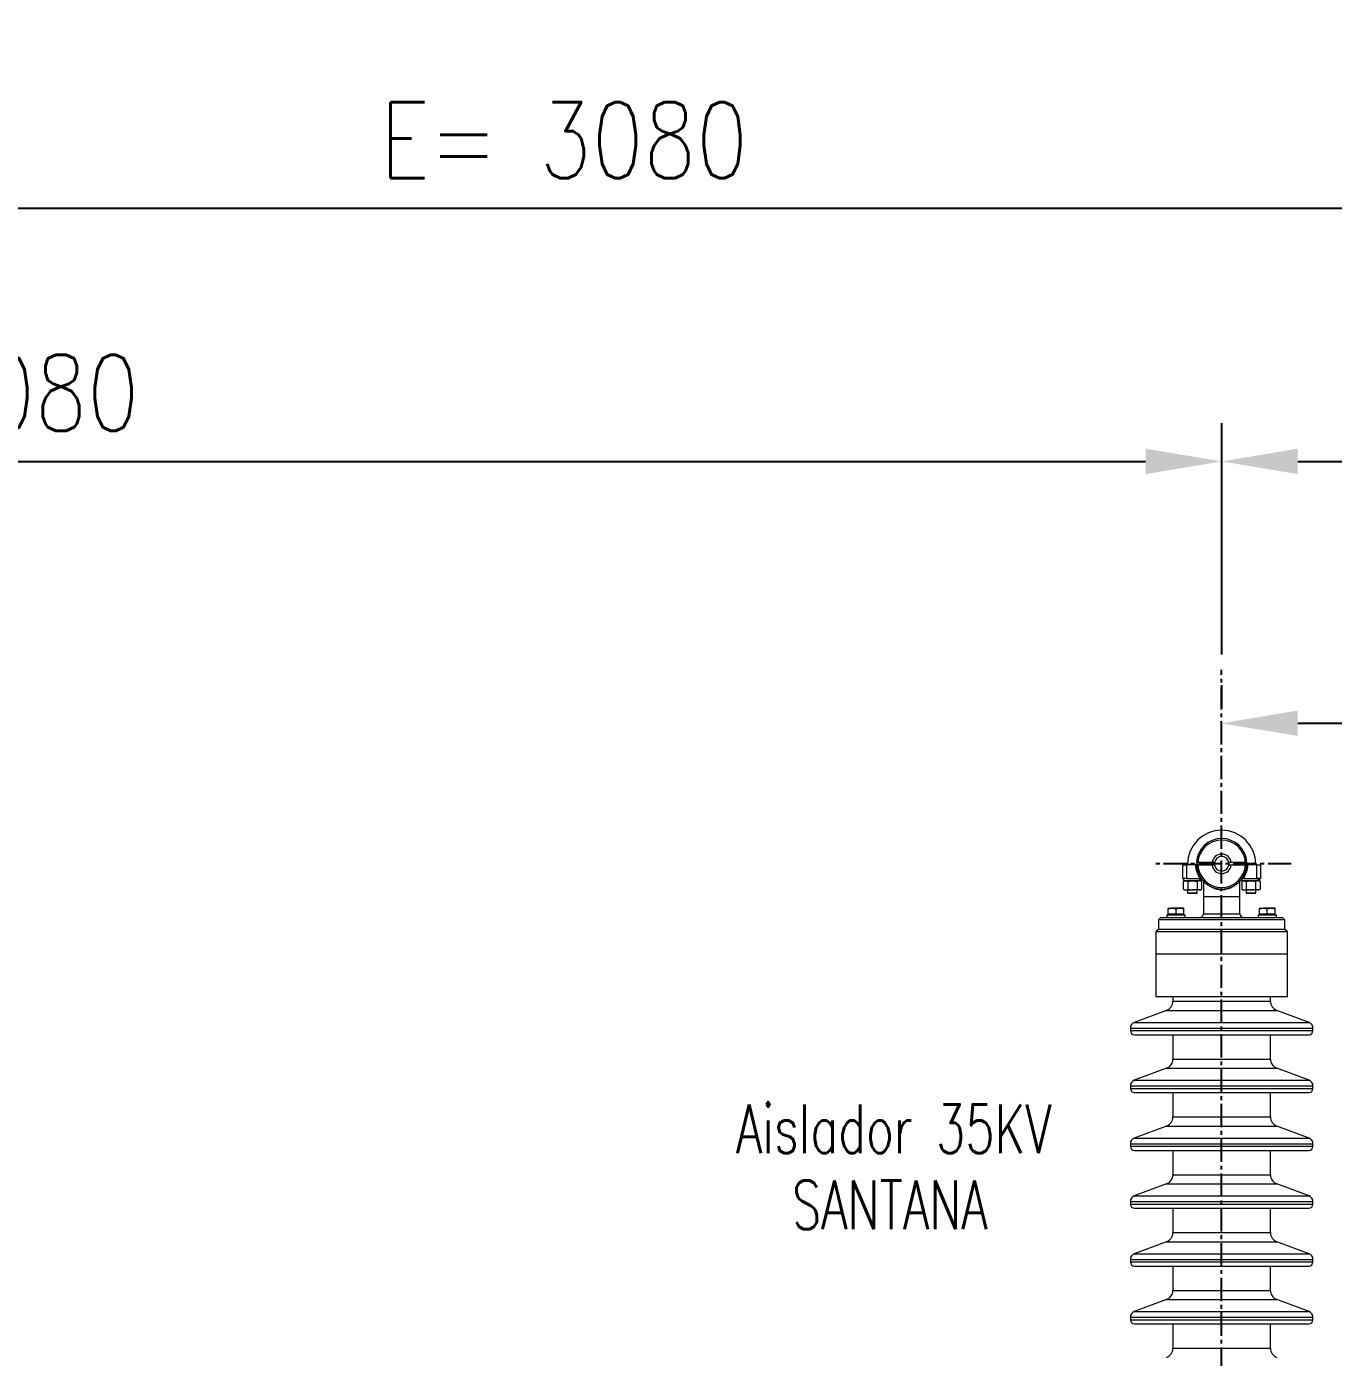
# Model space of a CAD drawing. Header units: millimetres. Extents: x 1587714 to 3094800, y -694377 to -413614.
# Drawn here: x 2029101 to 2030174, y -551668 to -550575 of the extents above; entities that cross this region are included whole.
import ezdxf

# ---------------------------------------------------------------- set-up
doc = ezdxf.new("R2010")
doc.units = ezdxf.units.MM
doc.linetypes.add('CENTER2', pattern=[28.575, 19.05, -3.175, 3.175, -3.175])
for name, color, linetype in [('0_EJES', 1, 'CENTER2'), ('M0_EQUIPOS', 7, 'Continuous'), ('M_DIM', 1, 'Continuous')]:
    doc.layers.add(name, color=color, linetype=linetype)
doc.styles.add('STYLE-MSF', font='simplex.shx', dxfattribs={"width": 0.8})
doc.dimstyles.new('DIM1-25', dxfattribs={"dimscale": 25, "dimtxt": 2.5, "dimasz": 2.5, "dimexe": 1.25, "dimexo": 0.5, "dimgap": 1, "dimtad": 1, "dimdec": 1, "dimtxsty": 'STYLE-MSF', "dimcen": 2.5, "dimclrd": 8, "dimclre": 8, "dimclrt": 3, "dimaunit": 1, "dimadec": 1, "dimazin": 2, "dimtfac": 1, "dimtdec": 1, "dimtmove": 0, "dimatfit": 3, "dimfxl": 1, "dimlwd": -1, "dimlwe": -1, "dimarcsym": 0})

# ---------------------------------------------------------------- blocks, each defined once
blk = doc.blocks.new('*D52')
at = {"layer": 'Defpoints', "color": 0}
for p in [(2028002.1, -550724.1), (2028002.1, -551102.9), (2031082.1, -551102.9)]:
    blk.add_point(p, dxfattribs=at)
at = {"layer": 'M_DIM', "color": 8}
for p, q in [((2028002.1, -551090.4), (2028002.1, -550692.9)), ((2031082.1, -551090.4), (2031082.1, -550692.9)), ((2031019.6, -550724.1), (2028064.6, -550724.1))]:
    blk.add_line(p, q, dxfattribs=at)
for points in [[(2028064.6, -550713.7), (2028064.6, -550734.5), (2028002.1, -550724.1)], [(2031019.6, -550713.7), (2031019.6, -550734.5), (2031082.1, -550724.1)]]:
    blk.add_solid(points, dxfattribs=at)
at = {"layer": 'M_DIM', "color": 3, "insert": (2029542.1, -550667.9), "char_height": 62.5, "attachment_point": 5, "style": 'STYLE-MSF'}
blk.add_mtext('E= 3080', dxfattribs=at)
blk = doc.blocks.new('*D53')
at = {"layer": 'Defpoints', "color": 0}
for p in [(2030082.1, -550931.8), (2028002.1, -551102.9), (2030082.1, -551102.9)]:
    blk.add_point(p, dxfattribs=at)
at = {"layer": 'M_DIM', "color": 8}
for p, q in [((2028002.1, -551090.4), (2028002.1, -550900.5)), ((2030082.1, -551090.4), (2030082.1, -550900.5)), ((2028064.6, -550931.8), (2030019.6, -550931.8))]:
    blk.add_line(p, q, dxfattribs=at)
for points in [[(2028064.6, -550921.3), (2028064.6, -550942.2), (2028002.1, -550931.8)], [(2030019.6, -550921.3), (2030019.6, -550942.2), (2030082.1, -550931.8)]]:
    blk.add_solid(points, dxfattribs=at)
at = {"layer": 'M_DIM', "color": 3, "insert": (2029042.1, -550875.5), "char_height": 62.5, "attachment_point": 5, "style": 'STYLE-MSF'}
blk.add_mtext('E= 2080', dxfattribs=at)
blk = doc.blocks.new('*D54')
at = {"layer": 'Defpoints', "color": 0}
for p in [(2031082.1, -550931.8), (2030082.1, -551102.9), (2031082.1, -551102.9)]:
    blk.add_point(p, dxfattribs=at)
at = {"layer": 'M_DIM', "color": 8}
for p, q in [((2030082.1, -551090.4), (2030082.1, -550900.5)), ((2031082.1, -551090.4), (2031082.1, -550900.5)), ((2030144.6, -550931.8), (2031019.6, -550931.8))]:
    blk.add_line(p, q, dxfattribs=at)
for points in [[(2030144.6, -550921.3), (2030144.6, -550942.2), (2030082.1, -550931.8)], [(2031019.6, -550921.3), (2031019.6, -550942.2), (2031082.1, -550931.8)]]:
    blk.add_solid(points, dxfattribs=at)
at = {"layer": 'M_DIM', "color": 3, "insert": (2030582.1, -550875.5), "char_height": 62.5, "attachment_point": 5, "style": 'STYLE-MSF'}
blk.add_mtext('E= 1000', dxfattribs=at)
blk = doc.blocks.new('*D55')
at = {"layer": 'Defpoints', "color": 0}
for p in [(2030082.1, -551146.9), (2030447.1, -551146.9), (2030447.1, -551296.4)]:
    blk.add_point(p, dxfattribs=at)
at = {"layer": 'M_DIM', "color": 8}
for p, q in [((2030082.1, -551134.4), (2030082.1, -551115.6)), ((2030447.1, -551283.9), (2030447.1, -551115.6)), ((2030144.6, -551146.9), (2030384.6, -551146.9))]:
    blk.add_line(p, q, dxfattribs=at)
for points in [[(2030144.6, -551136.4), (2030144.6, -551157.3), (2030082.1, -551146.9)], [(2030384.6, -551136.4), (2030384.6, -551157.3), (2030447.1, -551146.9)]]:
    blk.add_solid(points, dxfattribs=at)
at = {"layer": 'M_DIM', "color": 3, "insert": (2030264.6, -551090.6), "char_height": 62.5, "attachment_point": 5, "style": 'STYLE-MSF'}
blk.add_mtext('365', dxfattribs=at)

msp = doc.modelspace()

# ---------------------------------------------------------------- linework, layer by layer
at = {"layer": '0_EJES'}
for p, q in [((2030082.082, -561136.8825), (2030082.082, -551102.9118)), ((2030139.1976, -551262.2622), (2030024.966, -551262.2622))]:
    msp.add_line(p, q, dxfattribs=at)
at = {"layer": 'M0_EQUIPOS', "color": 20, "linetype": 'Continuous', "lineweight": 15}
for p, q in [((2030050.0818, -551274.2621), (2030050.0818, -551263.2622)), ((2030050.0818, -551263.2622), (2030053.0818, -551263.2622)), ((2030053.0818, -551263.2622), (2030053.0818, -551274.2621)), ((2030060.6051, -551263.2622), (2030053.0818, -551263.2622)), ((2030054.0818, -551262.7622), (2030054.0818, -551263.2622)), ((2030058.0817, -551262.7622), (2030054.0818, -551262.7622)), ((2030062.0819, -551262.7622), (2030058.0817, -551262.7622)), ((2030060.6051, -551263.2622), (2030061.1802, -551263.2622)), ((2030062.0819, -551262.7622), (2030062.1394, -551261.2459)), ((2030062.0819, -551263.2622), (2030062.0819, -551262.7622)), ((2030074.1447, -551261.2621), (2030062.6074, -551261.2621)), ((2030062.6074, -551263.2622), (2030074.1447, -551263.2622)), ((2030101.5561, -551261.2621), (2030090.0191, -551261.2621)), ((2030090.0191, -551263.2622), (2030101.5561, -551263.2622)), ((2030102.0242, -551261.2452), (2030102.0819, -551262.7622)), ((2030102.0819, -551262.7622), (2030102.0819, -551263.2622)), ((2030102.0819, -551262.7622), (2030106.0818, -551262.7622)), ((2030111.0819, -551263.2622), (2030103.5586, -551263.2622)), ((2030106.0818, -551262.7622), (2030110.0818, -551262.7622)), ((2030110.0818, -551263.2622), (2030110.0818, -551262.7622)), ((2030111.0819, -551274.2621), (2030111.0819, -551263.2622)), ((2030111.0819, -551263.2622), (2030114.0819, -551263.2622)), ((2030114.0819, -551263.2622), (2030114.0819, -551274.2621)), ((2030053.0818, -551274.2621), (2030050.0818, -551274.2621)), ((2030051.5819, -551276.2434), (2030050.5763, -551276.8239)), ((2030050.5763, -551276.8239), (2030052.4526, -551276.2434)), ((2030050.5763, -551276.8239), (2030050.5763, -551283.1628)), ((2030050.6397, -551274.2621), (2030050.6397, -551276.2434)), ((2030064.0734, -551276.2434), (2030050.6397, -551276.2434)), ((2030053.0818, -551274.2621), (2030064.2422, -551274.2621)), ((2030054.329, -551276.8239), (2030058.0817, -551276.2434)), ((2030054.329, -551276.8239), (2030054.329, -551283.1628)), ((2030061.8347, -551276.8239), (2030061.8347, -551283.1628)), ((2030064.0734, -551276.2434), (2030064.0734, -551274.2621)), ((2030064.0734, -551276.2434), (2030064.6902, -551276.2434)), ((2030065.5874, -551276.8239), (2030064.5817, -551276.2434)), ((2030064.6902, -551276.2434), (2030064.6902, -551274.2621)), ((2030065.5239, -551276.2434), (2030064.6902, -551276.2434)), ((2030065.5239, -551276.2434), (2030065.5239, -551274.7683)), ((2030065.5874, -551276.8239), (2030065.5874, -551283.1628)), ((2030067.0818, -551276.5996), (2030067.0818, -551289.2622)), ((2030097.0817, -551289.2622), (2030097.0817, -551276.5996)), ((2030099.5818, -551276.2434), (2030098.5764, -551276.8239)), ((2030098.5764, -551276.8239), (2030100.4527, -551276.2434)), ((2030098.5764, -551276.8239), (2030098.5764, -551283.1628)), ((2030098.6396, -551274.7683), (2030098.6396, -551276.2434)), ((2030112.0735, -551276.2434), (2030098.6396, -551276.2434)), ((2030099.9213, -551274.2621), (2030098.9364, -551274.2621)), ((2030099.9213, -551274.2621), (2030111.0819, -551274.2621)), ((2030102.3291, -551276.8239), (2030106.0818, -551276.2434)), ((2030102.3291, -551276.8239), (2030102.3291, -551283.1628)), ((2030109.8345, -551276.8239), (2030109.8345, -551283.1628)), ((2030114.0819, -551274.2621), (2030111.0819, -551274.2621)), ((2030112.0735, -551276.2434), (2030112.0735, -551274.2621)), ((2030112.0735, -551276.2434), (2030112.6903, -551276.2434)), ((2030113.5875, -551276.8239), (2030112.5818, -551276.2434)), ((2030112.6903, -551276.2434), (2030112.6903, -551274.2621)), ((2030113.524, -551276.2434), (2030112.6903, -551276.2434)), ((2030113.524, -551276.2434), (2030113.524, -551274.2621)), ((2030113.5875, -551276.8239), (2030113.5875, -551283.1628)), ((2030050.5763, -551283.1628), (2030051.5819, -551283.7433)), ((2030050.5763, -551283.1628), (2030052.4526, -551283.7433)), ((2030051.5819, -551283.7433), (2030052.4526, -551283.7433)), ((2030052.4526, -551283.7433), (2030058.0817, -551283.7433)), ((2030054.0818, -551283.7433), (2030054.0818, -551286.2622)), ((2030054.0818, -551286.2622), (2030054.5817, -551286.7622)), ((2030054.0818, -551286.2622), (2030058.0817, -551286.2622)), ((2030054.329, -551283.1628), (2030058.0817, -551283.7433)), ((2030058.0817, -551286.7622), (2030054.5817, -551286.7622)), ((2030063.711, -551283.7433), (2030058.0817, -551283.7433)), ((2030058.0817, -551286.2622), (2030062.0819, -551286.2622)), ((2030061.5819, -551286.7622), (2030058.0817, -551286.7622)), ((2030061.5819, -551286.7622), (2030062.0819, -551286.2622)), ((2030062.0819, -551286.2622), (2030062.0819, -551283.7433)), ((2030063.711, -551283.7433), (2030064.5817, -551283.7433)), ((2030064.5817, -551283.7433), (2030065.5874, -551283.1628)), ((2030067.0818, -551289.2622), (2030067.0818, -551303.2622)), ((2030067.0818, -551289.2622), (2030097.0817, -551289.2622)), ((2030097.0817, -551303.2622), (2030097.0817, -551289.2622)), ((2030098.5764, -551283.1628), (2030099.5818, -551283.7433)), ((2030098.5764, -551283.1628), (2030100.4527, -551283.7433)), ((2030099.5818, -551283.7433), (2030100.4527, -551283.7433)), ((2030100.4527, -551283.7433), (2030106.0818, -551283.7433)), ((2030102.0819, -551283.7433), (2030102.0819, -551286.2622)), ((2030102.0819, -551286.2622), (2030102.5818, -551286.7622)), ((2030102.0819, -551286.2622), (2030110.0818, -551286.2622)), ((2030102.3291, -551283.1628), (2030106.0818, -551283.7433)), ((2030109.5818, -551286.7622), (2030102.5818, -551286.7622)), ((2030111.7111, -551283.7433), (2030106.0818, -551283.7433)), ((2030109.5818, -551286.7622), (2030110.0818, -551286.2622)), ((2030110.0818, -551286.2622), (2030110.0818, -551283.7433)), ((2030111.7111, -551283.7433), (2030112.5818, -551283.7433)), ((2030112.5818, -551283.7433), (2030113.5875, -551283.1628)), ((2030038.0817, -551299.3616), (2030041.3319, -551298.7811)), ((2030038.0817, -551298.7811), (2030041.3319, -551298.7811)), ((2030038.0817, -551303.6811), (2030038.0817, -551299.3616)), ((2030047.8319, -551298.7811), (2030041.3319, -551298.7811)), ((2030044.5817, -551299.3616), (2030047.8319, -551298.7811)), ((2030044.5817, -551303.6811), (2030044.5817, -551299.3616)), ((2030051.0817, -551298.7811), (2030047.8319, -551298.7811)), ((2030051.0817, -551303.6811), (2030051.0817, -551299.3616)), ((2030113.0818, -551299.3616), (2030116.3319, -551298.7811)), ((2030113.0818, -551298.7811), (2030116.3319, -551298.7811)), ((2030113.0818, -551303.6811), (2030113.0818, -551299.3616)), ((2030122.8319, -551298.7811), (2030116.3319, -551298.7811)), ((2030119.5818, -551299.3616), (2030122.8319, -551298.7811)), ((2030119.5818, -551303.6811), (2030119.5818, -551299.3616)), ((2030126.0818, -551298.7811), (2030122.8319, -551298.7811)), ((2030126.0818, -551303.6811), (2030126.0818, -551299.3616)), ((2030032.0819, -551306.2622), (2030030.0818, -551308.2623)), ((2030030.0818, -551308.2623), (2030030.0818, -551316.2622)), ((2030082.0819, -551308.2623), (2030030.0818, -551308.2623)), ((2030032.0819, -551306.2622), (2030082.0819, -551306.2622)), ((2030037.1626, -551304.2809), (2030037.1626, -551306.2622)), ((2030037.1626, -551304.2809), (2030052.024, -551304.2809)), ((2030038.0817, -551303.6811), (2030038.0817, -551304.2809)), ((2030041.3319, -551303.6811), (2030038.0817, -551303.6811)), ((2030044.5817, -551303.6811), (2030041.3319, -551303.6811)), ((2030047.8319, -551303.6811), (2030044.5817, -551303.6811)), ((2030051.0817, -551303.6811), (2030047.8319, -551303.6811)), ((2030051.0817, -551304.2809), (2030051.0817, -551303.6811)), ((2030052.024, -551306.2622), (2030052.024, -551304.2809)), ((2030067.0818, -551303.2622), (2030082.0819, -551303.2622)), ((2030082.0819, -551303.2622), (2030097.0817, -551303.2622)), ((2030082.0819, -551306.2622), (2030132.0818, -551306.2622)), ((2030134.0819, -551308.2623), (2030082.0819, -551308.2623)), ((2030112.1627, -551304.2809), (2030112.1627, -551306.2622)), ((2030112.1627, -551304.2809), (2030127.024, -551304.2809)), ((2030113.0818, -551303.6811), (2030113.0818, -551304.2809)), ((2030116.3319, -551303.6811), (2030113.0818, -551303.6811)), ((2030119.5818, -551303.6811), (2030116.3319, -551303.6811)), ((2030122.8319, -551303.6811), (2030119.5818, -551303.6811)), ((2030126.0818, -551303.6811), (2030122.8319, -551303.6811)), ((2030126.0818, -551304.2809), (2030126.0818, -551303.6811)), ((2030127.024, -551306.2622), (2030127.024, -551304.2809)), ((2030134.0819, -551308.2623), (2030132.0818, -551306.2622)), ((2030134.0819, -551316.2622), (2030134.0819, -551308.2623)), ((2030030.0818, -551316.2622), (2030028.0817, -551318.2623)), ((2030028.0817, -551318.2623), (2030028.0817, -551336.2622)), ((2030082.0819, -551318.2623), (2030028.0817, -551318.2623)), ((2030082.0819, -551316.2622), (2030030.0818, -551316.2622)), ((2030134.0819, -551316.2622), (2030082.0819, -551316.2622)), ((2030136.0818, -551318.2623), (2030082.0819, -551318.2623)), ((2030136.0818, -551318.2623), (2030134.0819, -551316.2622)), ((2030136.0818, -551336.2622), (2030136.0818, -551318.2623)), ((2030028.0817, -551336.2622), (2030028.0817, -551371.2622)), ((2030028.0817, -551336.2622), (2030082.0819, -551336.2622)), ((2030082.0819, -551336.2622), (2030136.0818, -551336.2622)), ((2030136.0818, -551371.2622), (2030136.0818, -551336.2622)), ((2030028.0817, -551371.2622), (2030082.0819, -551371.2622)), ((2030042.0819, -551371.2622), (2030042.0819, -551375.1997)), ((2030042.0819, -551375.1997), (2030122.0818, -551375.1997)), ((2030082.0819, -551371.2622), (2030136.0818, -551371.2622)), ((2030122.0818, -551375.1997), (2030122.0818, -551371.2622)), ((2030036.8672, -551382.6989), (2030010.3408, -551392.5516)), ((2030036.8672, -551382.6989), (2030127.2963, -551382.6989)), ((2030153.8227, -551392.5516), (2030127.2963, -551382.6989)), ((2030007.0818, -551397.2389), (2030007.0818, -551399.2621)), ((2030007.0818, -551397.2389), (2030157.0819, -551397.2389)), ((2030007.0818, -551399.2621), (2030157.0819, -551399.2621)), ((2030010.3408, -551392.5516), (2030153.8227, -551392.5516)), ((2030157.0819, -551399.2621), (2030157.0819, -551397.2389)), ((2030010.5818, -551402.7621), (2030153.5819, -551402.7621)), ((2030042.0819, -551402.7621), (2030042.0819, -551422.6996)), ((2030122.0818, -551422.6996), (2030122.0818, -551402.7621)), ((2030036.8672, -551430.1991), (2030010.3408, -551440.0517)), ((2030036.8672, -551430.1991), (2030127.2963, -551430.1991)), ((2030042.0819, -551422.6996), (2030122.0818, -551422.6996)), ((2030153.8227, -551440.0517), (2030127.2963, -551430.1991)), ((2030010.3408, -551440.0517), (2030153.8227, -551440.0517)), ((2030007.0818, -551444.7388), (2030007.0818, -551446.7623)), ((2030007.0818, -551444.7388), (2030157.0819, -551444.7388)), ((2030007.0818, -551446.7623), (2030157.0819, -551446.7623)), ((2030010.5818, -551450.2622), (2030153.5819, -551450.2622)), ((2030042.0819, -551450.2622), (2030042.0819, -551470.1995)), ((2030122.0818, -551470.1995), (2030122.0818, -551450.2622)), ((2030157.0819, -551446.7623), (2030157.0819, -551444.7388)), ((2030042.0819, -551470.1995), (2030122.0818, -551470.1995)), ((2030036.8672, -551477.699), (2030010.3408, -551487.5516)), ((2030036.8672, -551477.699), (2030127.2963, -551477.699)), ((2030153.8227, -551487.5516), (2030127.2963, -551477.699)), ((2030007.0818, -551492.2387), (2030007.0818, -551494.2622)), ((2030007.0818, -551492.2387), (2030157.0819, -551492.2387)), ((2030007.0818, -551494.2622), (2030157.0819, -551494.2622)), ((2030010.3408, -551487.5516), (2030153.8227, -551487.5516)), ((2030157.0819, -551494.2622), (2030157.0819, -551492.2387)), ((2030010.5818, -551497.7621), (2030153.5819, -551497.7621)), ((2030042.0819, -551497.7621), (2030042.0819, -551517.6997)), ((2030122.0818, -551517.6997), (2030122.0818, -551497.7621)), ((2030042.0819, -551517.6997), (2030122.0818, -551517.6997)), ((2030036.8672, -551525.1991), (2030010.3408, -551535.0518)), ((2030036.8672, -551525.1991), (2030127.2963, -551525.1991)), ((2030153.8227, -551535.0518), (2030127.2963, -551525.1991)), ((2030007.0818, -551539.7388), (2030007.0818, -551541.7623)), ((2030007.0818, -551539.7388), (2030157.0819, -551539.7388)), ((2030010.3408, -551535.0518), (2030153.8227, -551535.0518)), ((2030157.0819, -551541.7623), (2030157.0819, -551539.7388)), ((2030007.0818, -551541.7623), (2030157.0819, -551541.7623)), ((2030010.5818, -551545.2623), (2030153.5819, -551545.2623)), ((2030042.0819, -551545.2623), (2030042.0819, -551565.1996)), ((2030122.0818, -551565.1996), (2030122.0818, -551545.2623)), ((2030036.8672, -551572.699), (2030010.3408, -551582.5517)), ((2030036.8672, -551572.699), (2030127.2963, -551572.699)), ((2030042.0819, -551565.1996), (2030122.0818, -551565.1996)), ((2030153.8227, -551582.5517), (2030127.2963, -551572.699)), ((2030010.3408, -551582.5517), (2030153.8227, -551582.5517)), ((2030007.0818, -551587.2387), (2030007.0818, -551589.2622)), ((2030007.0818, -551587.2387), (2030157.0819, -551587.2387)), ((2030007.0818, -551589.2622), (2030157.0819, -551589.2622)), ((2030010.5818, -551592.7622), (2030153.5819, -551592.7622)), ((2030042.0819, -551592.7622), (2030042.0819, -551612.6997)), ((2030122.0818, -551612.6997), (2030122.0818, -551592.7622)), ((2030157.0819, -551589.2622), (2030157.0819, -551587.2387)), ((2030042.0819, -551612.6997), (2030122.0818, -551612.6997)), ((2030036.8672, -551620.1989), (2030010.3408, -551630.0518)), ((2030036.8672, -551620.1989), (2030127.2963, -551620.1989)), ((2030153.8227, -551630.0518), (2030127.2963, -551620.1989)), ((2030007.0818, -551634.7389), (2030007.0818, -551636.7621)), ((2030007.0818, -551634.7389), (2030157.0819, -551634.7389)), ((2030007.0818, -551636.7621), (2030157.0819, -551636.7621)), ((2030010.3408, -551630.0518), (2030153.8227, -551630.0518)), ((2030157.0819, -551636.7621), (2030157.0819, -551634.7389)), ((2030010.5818, -551640.2623), (2030153.5819, -551640.2623)), ((2030042.0819, -551640.2623), (2030042.0819, -551660.1996)), ((2030122.0818, -551660.1996), (2030122.0818, -551640.2623)), ((2030042.0819, -551660.1996), (2030122.0818, -551660.1996))]:
    msp.add_line(p, q, dxfattribs=at)
for centre, radius, start, end in [((2030082.0818, -551262.7622), 28, 0, 180), ((2030082.0818, -551262.2622), 20.75, 2.7600496, 177.2373923), ((2030082.0818, -551262.2622), 19.5, 2.9395345, 177.0604655), ((2030082.0818, -551262.2622), 8, 7.1807558, 172.8192442), ((2030082.0818, -551262.2622), 6, 9.5940682, 170.4059318), ((2030082.0818, -551262.2622), 21.5, 182.6658818, 213.9272316), ((2030082.0818, -551262.2622), 20.75, 182.7571103, 357.2369897), ((2030082.0818, -551262.2622), 19.5, 182.9395345, 357.0604655), ((2030082.0818, -551262.2622), 8, 187.1807558, 352.8192442), ((2030082.0818, -551262.2622), 6, 189.5940682, 350.4059318), ((2030082.0818, -551262.2622), 21.5, 326.0727684, 357.3341182), ((2030064.0818, -551303.2622), 3, 270, 0), ((2030100.0818, -551303.2622), 3, 180, 270), ((2030034.0818, -551375.1996), 8, 290.3764352, 0), ((2030130.0818, -551375.1996), 8, 180, 249.6235648), ((2030012.0818, -551397.2388), 5, 110.3764352, 180), ((2030010.5818, -551399.2622), 3.5, 180, 270), ((2030153.5818, -551399.2622), 3.5, 270, 0), ((2030152.0818, -551397.2388), 5, 0, 69.6235648), ((2030034.0818, -551422.6996), 8, 290.3764352, 0), ((2030130.0818, -551422.6996), 8, 180, 249.6235648), ((2030012.0818, -551444.7388), 5, 110.3764352, 180), ((2030152.0818, -551444.7388), 5, 0, 69.6235648), ((2030010.5818, -551446.7622), 3.5, 180, 270), ((2030153.5818, -551446.7622), 3.5, 270, 0), ((2030034.0818, -551470.1996), 8, 290.3764352, 0), ((2030130.0818, -551470.1996), 8, 180, 249.6235648), ((2030012.0818, -551492.2388), 5, 110.3764352, 180), ((2030010.5818, -551494.2622), 3.5, 180, 270), ((2030153.5818, -551494.2622), 3.5, 270, 0), ((2030152.0818, -551492.2388), 5, 0, 69.6235648), ((2030034.0818, -551517.6996), 8, 290.3764352, 0), ((2030130.0818, -551517.6996), 8, 180, 249.6235648), ((2030012.0818, -551539.7388), 5, 110.3764352, 180), ((2030152.0818, -551539.7388), 5, 0, 69.6235648), ((2030010.5818, -551541.7622), 3.5, 180, 270), ((2030153.5818, -551541.7622), 3.5, 270, 0), ((2030034.0818, -551565.1996), 8, 290.3764352, 0), ((2030130.0818, -551565.1996), 8, 180, 249.6235648), ((2030012.0818, -551587.2388), 5, 110.3764352, 180), ((2030152.0818, -551587.2388), 5, 0, 69.6235648), ((2030010.5818, -551589.2622), 3.5, 180, 270), ((2030153.5818, -551589.2622), 3.5, 270, 0), ((2030034.0818, -551612.6996), 8, 290.3764352, 0), ((2030130.0818, -551612.6996), 8, 180, 249.6235648), ((2030012.0818, -551634.7388), 5, 110.3764352, 180), ((2030010.5818, -551636.7622), 3.5, 180, 270), ((2030153.5818, -551636.7622), 3.5, 270, 0), ((2030152.0818, -551634.7388), 5, 0, 69.6235648), ((2030034.0818, -551660.1996), 8, 290.3764352, 0), ((2030130.0818, -551660.1996), 8, 180, 249.6235648)]:
    msp.add_arc(centre, radius, start, end, dxfattribs=at)
for points, knots in [([(2030061.3709, -551261.2621), (2030061.3665, -551261.2621), (2030061.3476, -551261.2621), (2030061.458, -551261.2621), (2030061.6932, -551261.2621), (2030062.0414, -551261.2621), (2030062.3649, -551261.2621), (2030062.5562, -551261.2621), (2030062.6074, -551261.2621)], [0, 0, 0, 0, 0.065220727, 0.279119244, 0.493056884, 0.707266615, 0.921633907, 1, 1, 1, 1]), ([(2030062.6074, -551263.2622), (2030062.504, -551263.2622), (2030062.26, -551263.2622), (2030061.9014, -551263.2622), (2030061.5922, -551263.2622), (2030061.3927, -551263.2622), (2030061.3731, -551263.2622), (2030061.364, -551263.2622)], [0, 0, 0, 0, 0.1598997524, 0.3771698625, 0.5942564488, 0.8111492112, 1, 1, 1, 1]), ([(2030076.1658, -551261.2621), (2030076.1437, -551261.2621), (2030076.0997, -551261.2621), (2030075.7569, -551261.2621), (2030075.2515, -551261.2621), (2030074.682, -551261.2621), (2030074.3002, -551261.2621), (2030074.1447, -551261.2621)], [0, 0, 0, 0, 0.2115846645, 0.4231202286, 0.636197683, 0.8518217727, 1, 1, 1, 1]), ([(2030074.1447, -551263.2622), (2030074.3733, -551263.2622), (2030074.8305, -551263.2622), (2030075.4397, -551263.2622), (2030075.8975, -551263.2622), (2030076.1334, -551263.2622), (2030076.1568, -551263.2622), (2030076.1658, -551263.2622)], [0, 0, 0, 0, 0.21720275, 0.434442463, 0.651379302, 0.866384927, 1, 1, 1, 1]), ([(2030090.0191, -551261.2621), (2030089.7904, -551261.2621), (2030089.3331, -551261.2621), (2030088.7238, -551261.2621), (2030088.266, -551261.2621), (2030088.03, -551261.2621), (2030088.0069, -551261.2621), (2030087.998, -551261.2621)], [0, 0, 0, 0, 0.21726303, 0.434488255, 0.651410625, 0.866401911, 1, 1, 1, 1]), ([(2030087.998, -551263.2622), (2030088.02, -551263.2622), (2030088.0641, -551263.2622), (2030088.4065, -551263.2622), (2030088.912, -551263.2622), (2030089.4817, -551263.2622), (2030089.8636, -551263.2622), (2030090.0191, -551263.2622)], [0, 0, 0, 0, 0.211577642, 0.423069437, 0.636139819, 0.851826691, 1, 1, 1, 1]), ([(2030101.5561, -551261.2621), (2030101.6941, -551261.2621), (2030101.9727, -551261.2621), (2030102.3477, -551261.2621), (2030102.6302, -551261.2621), (2030102.7914, -551261.2621), (2030102.7917, -551261.2621), (2030102.7919, -551261.2621)], [0, 0, 0, 0, 0.21137512, 0.427134712, 0.642754769, 0.858140079, 1, 1, 1, 1]), ([(2030102.804, -551263.2622), (2030102.8053, -551263.2622), (2030102.8295, -551263.2622), (2030102.7421, -551263.2622), (2030102.5414, -551263.2622), (2030102.2138, -551263.2622), (2030101.8675, -551263.2622), (2030101.6417, -551263.2622), (2030101.5561, -551263.2622)], [0, 0, 0, 0, 0.011722121, 0.225928587, 0.440123124, 0.654451184, 0.869106244, 1, 1, 1, 1]), ([(2030102.9909, -551263.2622), (2030103.0325, -551263.2622), (2030103.21, -551263.2622), (2030103.4074, -551263.2622), (2030103.5586, -551263.2622)], [0, 0, 0, 0, 0.234436302, 1, 1, 1, 1]), ([(2030052.4526, -551276.2434), (2030052.4972, -551276.2439), (2030053.1312, -551276.2519), (2030053.7519, -551276.5483), (2030054.329, -551276.8239)], [0, 0, 0, 0, 0.070228987, 1, 1, 1, 1]), ([(2030058.0817, -551276.2434), (2030058.1708, -551276.2439), (2030059.4381, -551276.2519), (2030060.68, -551276.5483), (2030061.8347, -551276.8239)], [0, 0, 0, 0, 0.070266799, 1, 1, 1, 1]), ([(2030063.711, -551276.2434), (2030063.5404, -551276.252), (2030062.9052, -551276.284), (2030062.2869, -551276.5959), (2030061.8347, -551276.8239)], [0, 0, 0, 0, 0.2686405395, 1, 1, 1, 1]), ([(2030065.5874, -551276.8239), (2030065.4298, -551276.7363), (2030064.8181, -551276.3962), (2030064.1827, -551276.3085), (2030063.711, -551276.2434)], [0, 0, 0, 0, 0.257554287, 1, 1, 1, 1]), ([(2030065.3683, -551274.2621), (2030065.32, -551274.2621), (2030065.0131, -551274.2621), (2030064.6107, -551274.2621), (2030064.2793, -551274.2621), (2030064.2422, -551274.2621)], [0, 0, 0, 0, 0.142131896, 0.904072607, 1, 1, 1, 1]), ([(2030100.4527, -551276.2434), (2030100.4972, -551276.2439), (2030101.1303, -551276.2519), (2030101.7515, -551276.5483), (2030102.3291, -551276.8239)], [0, 0, 0, 0, 0.070197653, 1, 1, 1, 1]), ([(2030106.0818, -551276.2434), (2030106.1708, -551276.2439), (2030107.438, -551276.2519), (2030108.6799, -551276.5483), (2030109.8345, -551276.8239)], [0, 0, 0, 0, 0.070208474, 1, 1, 1, 1]), ([(2030111.7111, -551276.2434), (2030111.5405, -551276.252), (2030110.9053, -551276.284), (2030110.2868, -551276.5959), (2030109.8345, -551276.8239)], [0, 0, 0, 0, 0.2686322812, 1, 1, 1, 1]), ([(2030113.5875, -551276.8239), (2030113.4299, -551276.7363), (2030112.8182, -551276.3962), (2030112.1828, -551276.3085), (2030111.7111, -551276.2434)], [0, 0, 0, 0, 0.257554287, 1, 1, 1, 1]), ([(2030052.4526, -551283.7433), (2030052.4972, -551283.7428), (2030053.1312, -551283.7348), (2030053.7519, -551283.4384), (2030054.329, -551283.1628)], [0, 0, 0, 0, 0.070228987, 1, 1, 1, 1]), ([(2030058.0817, -551283.7433), (2030058.1708, -551283.7428), (2030059.4381, -551283.7348), (2030060.68, -551283.4384), (2030061.8347, -551283.1628)], [0, 0, 0, 0, 0.070266799, 1, 1, 1, 1]), ([(2030063.711, -551283.7433), (2030063.5404, -551283.7347), (2030062.9052, -551283.7027), (2030062.2869, -551283.3908), (2030061.8347, -551283.1628)], [0, 0, 0, 0, 0.2686405395, 1, 1, 1, 1]), ([(2030065.5874, -551283.1628), (2030065.4298, -551283.2505), (2030064.8181, -551283.5909), (2030064.1827, -551283.6784), (2030063.711, -551283.7433)], [0, 0, 0, 0, 0.257567889, 1, 1, 1, 1]), ([(2030093.6042, -551279.3142), (2030093.1595, -551279.6926), (2030092.1422, -551280.5582), (2030090.3285, -551281.676), (2030088.3257, -551282.6066), (2030086.3759, -551283.2481), (2030084.2709, -551283.6655), (2030082.1588, -551283.8061), (2030080.0594, -551283.6811), (2030078.0421, -551283.3119), (2030075.823, -551282.6216), (2030073.5763, -551281.5403), (2030072.0411, -551280.5707), (2030071.4104, -551280.0332), (2030071.3793, -551280.0066)], [0, 0, 0, 0, 0.08756085, 0.200283403, 0.281179913, 0.363988732, 0.443992081, 0.526827874, 0.601009784, 0.679704337, 0.760863052, 0.875097833, 0.993826678, 1, 1, 1, 1]), ([(2030100.4527, -551283.7433), (2030100.4972, -551283.7428), (2030101.1303, -551283.7348), (2030101.7515, -551283.4384), (2030102.3291, -551283.1628)], [0, 0, 0, 0, 0.070197653, 1, 1, 1, 1]), ([(2030106.0818, -551283.7433), (2030106.1708, -551283.7428), (2030107.438, -551283.7348), (2030108.6799, -551283.4384), (2030109.8345, -551283.1628)], [0, 0, 0, 0, 0.070208474, 1, 1, 1, 1]), ([(2030111.7111, -551283.7433), (2030111.5405, -551283.7347), (2030110.9053, -551283.7027), (2030110.2868, -551283.3908), (2030109.8345, -551283.1628)], [0, 0, 0, 0, 0.2686322812, 1, 1, 1, 1]), ([(2030113.5875, -551283.1628), (2030113.4299, -551283.2505), (2030112.8182, -551283.5909), (2030112.1828, -551283.6784), (2030111.7111, -551283.7433)], [0, 0, 0, 0, 0.257567889, 1, 1, 1, 1]), ([(2030038.0817, -551298.7811), (2030038.0817, -551298.788), (2030038.0817, -551298.8166), (2030038.0817, -551299.1266), (2030038.0817, -551299.3616)], [0, 0, 0, 0, 0.241848712, 1, 1, 1, 1]), ([(2030041.3319, -551298.7811), (2030041.4089, -551298.7817), (2030042.5063, -551298.7896), (2030043.5818, -551299.086), (2030044.5817, -551299.3616)], [0, 0, 0, 0, 0.0702065894, 1, 1, 1, 1]), ([(2030047.8319, -551298.7811), (2030047.9089, -551298.7817), (2030049.0063, -551298.7896), (2030050.0818, -551299.086), (2030051.0817, -551299.3616)], [0, 0, 0, 0, 0.070206522, 1, 1, 1, 1]), ([(2030051.0817, -551299.3616), (2030051.0817, -551299.1266), (2030051.0817, -551298.8166), (2030051.0817, -551298.788), (2030051.0817, -551298.7811)], [0, 0, 0, 0, 0.758151288, 1, 1, 1, 1]), ([(2030113.0818, -551298.7811), (2030113.0818, -551298.788), (2030113.0818, -551298.8166), (2030113.0818, -551299.1266), (2030113.0818, -551299.3616)], [0, 0, 0, 0, 0.241848712, 1, 1, 1, 1]), ([(2030116.3319, -551298.7811), (2030116.4089, -551298.7817), (2030117.5064, -551298.7896), (2030118.5818, -551299.086), (2030119.5818, -551299.3616)], [0, 0, 0, 0, 0.0702065894, 1, 1, 1, 1]), ([(2030122.8319, -551298.7811), (2030122.9089, -551298.7817), (2030124.0064, -551298.7896), (2030125.0818, -551299.086), (2030126.0818, -551299.3616)], [0, 0, 0, 0, 0.070206522, 1, 1, 1, 1]), ([(2030126.0818, -551299.3616), (2030126.0818, -551299.1266), (2030126.0818, -551298.8166), (2030126.0818, -551298.788), (2030126.0818, -551298.7811)], [0, 0, 0, 0, 0.758151288, 1, 1, 1, 1])]:
    msp.add_open_spline(points, degree=3, knots=knots, dxfattribs=at)

# ---------------------------------------------------------------- texts
at = {"layer": 'M_DIM', "color": 7, "style": 'STYLE-MSF', "width": 0.7}
for s, p in [('Aislador 35KV', (2029683.1862, -551499.8878)), ('SANTANA', (2029729.1773, -551562.3579))]:
    msp.add_text(s, height=40, dxfattribs=at).set_placement(p)

# ---------------------------------------------------------------- dimensions: what is measured, and where the dimension line sits
at = {"layer": 'M_DIM'}
dim = msp.add_linear_dim(base=(2028002.082, -550724.1008), p1=(2031082.082, -551102.9118), p2=(2028002.082, -551102.9118), text='E= <>', dimstyle='DIM1-25', dxfattribs=at)
dim.commit()
dim.dimension.update_dxf_attribs({"geometry": '*D52', "text_midpoint": (2029542.082, -550667.8508)})
for base, p1, p2, picture, middle in [((2030082.082, -550931.7631), (2028002.082, -551102.9118), (2030082.082, -551102.9118), '*D53', (2029042.082, -550931.7631)), ((2031082.082, -550931.7631), (2030082.082, -551102.9118), (2031082.082, -551102.9118), '*D54', (2030582.082, -550931.7631))]:
    dim = msp.add_linear_dim(base=base, p1=p1, p2=p2, text='E= <>', dimstyle='DIM1-25', dxfattribs=at)
    dim.commit()
    dim.dimension.update_dxf_attribs({"geometry": picture, "text_midpoint": middle, "dimtype": 160})
dim = msp.add_linear_dim(base=(2030447.082, -551146.8543), p1=(2030082.082, -551146.8543), p2=(2030447.082, -551296.4113), dimstyle='DIM1-25', dxfattribs=at)
dim.commit()
dim.dimension.update_dxf_attribs({"geometry": '*D55', "text_midpoint": (2030264.582, -551090.6043)})

doc.saveas('drawing.dxf')
